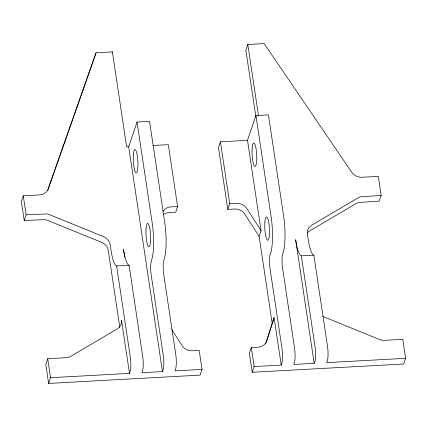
<?xml version="1.0" encoding="UTF-8"?>
<svg xmlns="http://www.w3.org/2000/svg" width="427" height="427" viewBox="0 0 427 427"><rect width="100%" height="100%" fill="white"/><g stroke="black" fill="none" stroke-linecap="round" stroke-linejoin="round"><path stroke-width="0.64" d="M265.791 343.409L274.107 317.619L281.233 365.096L254.15 366.569L252.224 372.264L403.723 364.012L405.65 358.317L402.768 339.31L383.451 340.388L380.34 339.844L325.321 317.464A10.638 9.383 18.7 0 1 322.913 316.103M274.107 317.619L266.523 341.477A10.638 9.383 18.7 0 1 258.597 347.172L251.3 347.573L249.373 353.268L252.224 372.264M119.683 327.306A10.638 9.383 18.7 0 0 119.603 326.063L108.228 250.227A10.638 9.383 18.7 0 0 101.658 242.36L47.723 220.417L45.059 219.643L24.211 220.497L26.143 214.797L46.986 213.943L49.649 214.722L103.59 236.665A10.638 9.383 18.7 0 1 110.155 244.532L110.956 249.891A29.153 5.663 86.8 0 0 116.544 265.936L129.114 265.231L142.714 356.561A10.638 2.071 86.9 0 1 142.538 370.817L141.999 372.707L162.463 371.586L163.098 369.675A10.638 2.066 86.9 0 0 163.269 355.424L151.206 275.105A10.638 2.066 86.8 0 1 151.377 260.849L151.782 259.536A27.024 5.263 86.9 0 0 152.236 223.332L137.04 122.015L149.546 121.327L164.742 222.643A27.024 5.263 86.9 0 1 164.288 258.842L163.883 260.16A10.638 2.066 86.8 0 0 163.712 274.412L175.775 354.736A10.638 2.066 86.9 0 1 175.604 368.987L174.969 370.898L202.046 369.408L199.195 350.412L191.899 350.807A10.638 9.383 18.7 0 1 182.404 346.067L171.75 329.495M281.233 365.096L281.868 363.185A10.638 2.082 86.9 0 0 282.055 348.934L270.045 268.61A10.638 2.076 86.9 0 1 270.232 254.359L270.681 253.035A27.024 5.263 86.9 0 0 271.134 216.836L255.922 115.52L268.423 114.847L283.64 216.158A27.024 5.263 86.9 0 1 283.181 252.362L282.738 253.681A10.638 2.076 86.9 0 0 282.546 267.932L294.561 348.256A10.638 2.082 86.9 0 1 294.368 362.512L293.733 364.423L314.203 363.308L314.95 361.402A10.638 2.071 86.9 0 0 315.131 347.151L301.318 255.832L313.824 255.149L327.53 346.473A10.638 2.076 86.9 0 1 327.354 360.73L326.708 362.624L405.65 358.317M162.463 371.586L128.714 146.776L137.04 122.015M128.714 146.776L126.627 146.883L112.408 51.88L96.075 52.767L47.915 189.647A10.638 9.383 18.7 0 1 39.604 194.893L23.277 195.79L21.35 201.485L24.211 220.497M96.075 52.767L47.755 190.319M112.023 53.017L112.408 51.88M48.625 383.409L50.557 377.708L129.493 373.39L121.535 320.367A10.638 9.383 18.7 0 1 117.414 328.817L69.953 356.796L67.055 357.666L47.728 358.701L45.801 364.396L48.625 383.409L200.119 375.103L202.046 369.408M153.112 145.463L168.313 144.673L177.6 206.535L175.673 212.235L168.377 212.635A10.638 9.383 18.7 0 0 163.488 214.461M129.493 373.39L130.134 371.495A10.638 2.071 86.9 0 0 130.315 357.239L116.608 265.914M307.595 232.608A10.638 9.383 18.7 0 1 309.554 231.007L356.081 203.583L358.472 202.526L379.235 201.106L381.162 195.411L378.317 176.399L361.989 177.285A10.638 9.383 18.7 0 1 352.248 173.026L264.121 43.591L247.788 44.488L245.861 50.183L255.89 116.822M255.922 115.52L247.495 140.286L220.423 141.828L218.491 147.528L227.778 209.39L235.074 209A10.638 9.383 18.7 0 1 244.564 213.74L259.136 236.409L272.175 323.314M227.778 209.39L229.705 203.695L220.423 141.828M259.136 236.409L261.062 230.713L247.495 140.286M129.114 265.231L129.05 265.258A29.153 5.674 86.9 0 1 123.456 249.219L124.252 254.465M301.318 255.832L301.254 255.853A29.153 5.69 86.9 0 1 295.66 239.83M313.824 255.149L313.76 255.175A29.153 5.69 86.9 0 1 308.161 239.147L307.365 233.766A10.638 9.383 18.7 0 1 311.48 225.312L358.007 197.882L360.399 196.831L381.162 195.411M177.6 206.535L170.304 206.94A10.638 9.383 18.7 0 0 162.906 211.525M229.705 203.695L237.001 203.3A10.638 9.383 18.7 0 1 246.496 208.04L261.062 230.713M295.665 239.803L314.203 363.308M247.788 44.488L258.511 115.738M251.3 347.573L254.15 366.569M124.449 255.778L124.647 257.091M23.277 195.79L26.143 214.797M47.728 358.701L50.557 377.708M133.347 154.766A11.705 2.268 86.8 0 0 136.064 172.876A11.705 2.268 86.8 0 0 137.339 155.988A11.705 2.268 86.8 0 0 133.347 154.766M146.05 228.637A11.705 2.268 86.8 0 0 148.767 246.747A11.705 2.268 86.8 0 0 150.042 229.859A11.705 2.268 86.8 0 0 146.05 228.637M252.165 148.276A11.705 2.29 86.9 0 0 254.882 166.386A11.705 2.29 86.9 0 0 256.189 149.493A11.705 2.29 86.9 0 0 252.165 148.276M264.889 222.147A11.705 2.29 86.9 0 0 267.606 240.257A11.705 2.29 86.9 0 0 268.914 223.364A11.705 2.29 86.9 0 0 264.889 222.147"/></g></svg>
